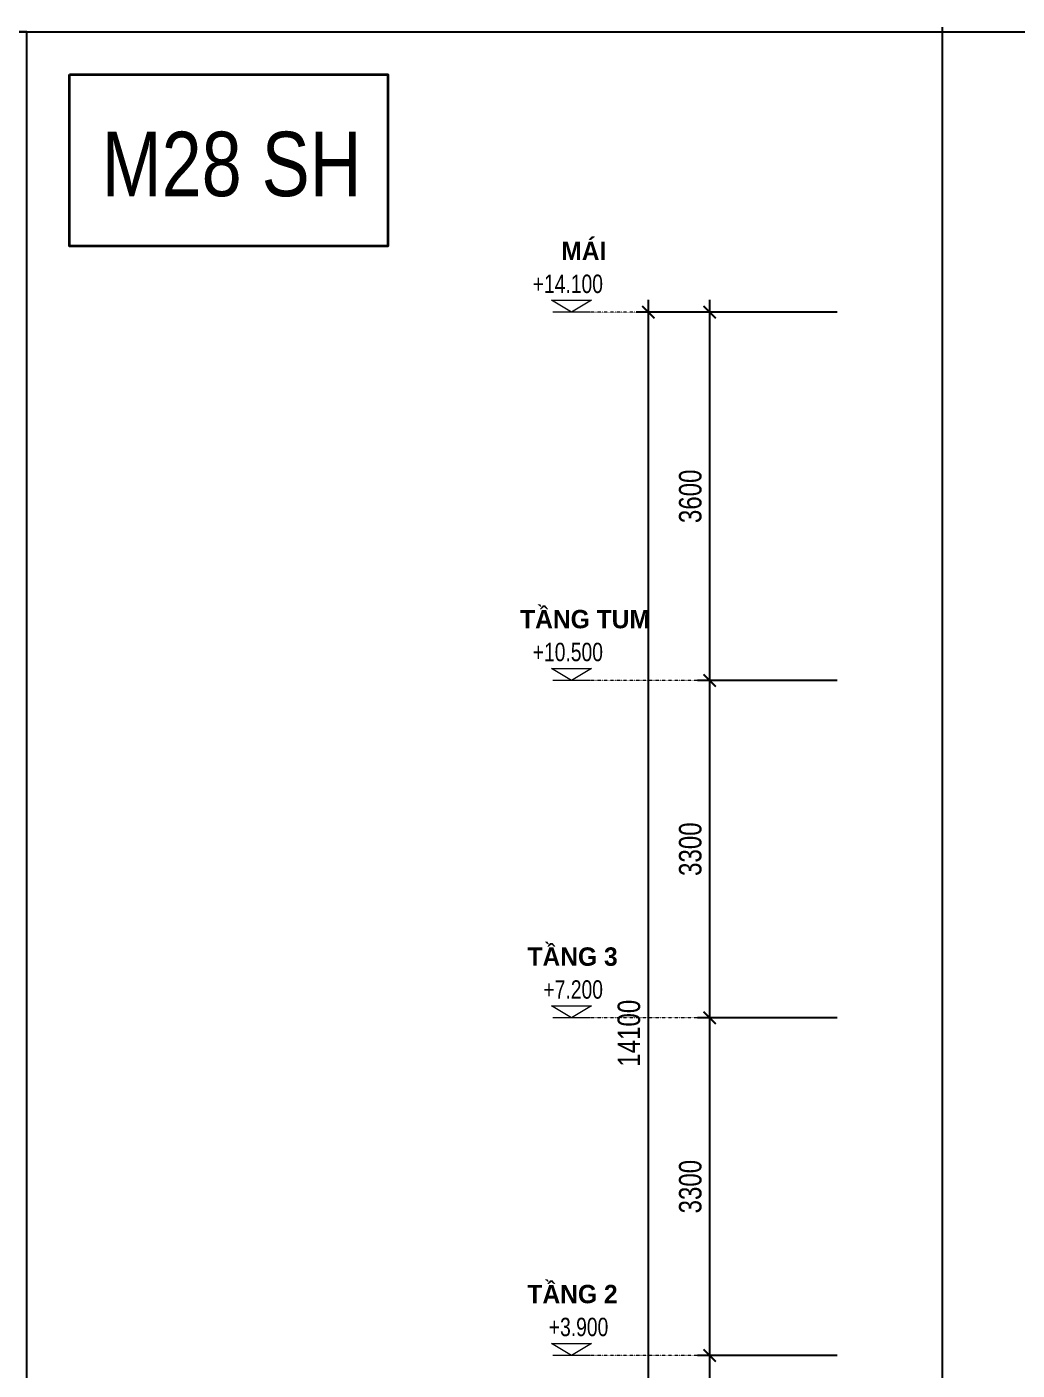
# Model space of a CAD drawing. Header units: millimetres. Extents: x -127141 to 682685, y -1234500 to 49778.
# Drawn here: x 498697 to 508384, y -275585 to -262450 of the extents above; entities that cross this region are included whole.
import ezdxf
from ezdxf.enums import TextEntityAlignment as Align

# ---------------------------------------------------------------- set-up
doc = ezdxf.new("R2010")
doc.units = ezdxf.units.MM
doc.header["$MEASUREMENT"] = 0
for name, pattern in [('CENTER', [3, 1.5, -0.5, 0.5, -0.5]), ('DASHDOT2', [0.5, 0.25, -0.125, 0, -0.125]), ('HIDDEN', [0.75, 0.5, -0.25])]:
    doc.linetypes.add(name, pattern=pattern)
for name, color, linetype, lineweight in [('-CENTER', 143, 'CENTER', 13), ('-DIM', 9, 'Continuous', 13), ('-KH', 143, 'Continuous', 13), ('-LINE1', 7, 'Continuous', 18), ('-TEXT', 7, 'Continuous', 15), ('-WALL', 4, 'Continuous', 35), ('A-NET THAY', 125, 'Continuous', 18)]:
    doc.layers.add(name, color=color, linetype=linetype, lineweight=lineweight)
doc.layers.add('-RANH GIOI LO DAT', color=12, linetype='Continuous')
doc.layers.add('LUOI GIONG', color=160, linetype='Continuous', plot=False)
doc.styles.add('1', font='arial.ttf')
doc.styles.add('AVANH', font='', dxfattribs={"width": 0.8})
doc.styles.add('SVN_AVO', font='')
doc.styles.get('AVANH').set_extended_font_data('.VnAvantH')
doc.styles.get('SVN_AVO').set_extended_font_data('SVN-Avo', bold=True)
doc.dimstyles.new('C_100A3', dxfattribs={"dimscale": 100, "dimtxt": 2.2, "dimasz": 1.199999999999999, "dimexe": 1.199999999999999, "dimexo": 0, "dimgap": 0.75, "dimtad": 1, "dimdec": 0, "dimzin": 0, "dimdsep": 46, "dimtxsty": 'AVANH', "dimblk": 'ARCHTICK', "dimcen": 0, "dimdle": 1.199999999999999, "dimclrd": 256, "dimclre": 256, "dimclrt": 7, "dimadec": 0, "dimazin": 0, "dimtfac": 0.0001, "dimtdec": 0, "dimtix": 1, "dimtmove": 2, "dimatfit": 3, "dimfxl": 1.8, "dimtolj": 1, "dimtzin": 0, "dimarcsym": 0})

# ---------------------------------------------------------------- blocks, each defined once
blk = doc.blocks.new('_ArchTick')
at = {"color": 0, "linetype": 'ByBlock', "const_width": 0.15}
blk.add_lwpolyline([(-0.5, -0.5), (0.5, 0.5)], dxfattribs=at)
blk = doc.blocks.new('*D1566')
at = {"layer": '-DIM', "lineweight": -2, "transparency": 16777216}
for p, q in [((505376.3832883639, -275560.8014388417), (505376.3832883639, -272020.8014388417)), ((506622.8159117906, -272140.8014388417), (505256.3832883639, -272140.8014388417)), ((506622.8159117906, -275440.8014388417), (505256.3832883639, -275440.8014388417))]:
    blk.add_line(p, q, dxfattribs=at)
at = {"layer": 'Defpoints', "color": 0, "transparency": 16777216}
for p in [(505376.3832883639, -272140.8014388417), (506622.8159117906, -272140.8014388417), (506622.8159117906, -275440.8014388417)]:
    blk.add_point(p, dxfattribs=at)
at = {"layer": '-DIM', "lineweight": -2, "transparency": 16777216, "xscale": 119.9999999999999, "yscale": 119.9999999999999, "zscale": 119.9999999999999}
for p, rotation in [((505376.3832883639, -272140.8014388417), 90), ((505376.3832883639, -275440.8014388417), 270)]:
    blk.add_blockref('_ArchTick', p, dxfattribs=dict(at, rotation=rotation))
at = {"layer": '-DIM', "color": 7, "transparency": 16777216, "insert": (505187.6027199566, -273790.8014388419), "char_height": 220, "attachment_point": 5, "rotation": 90, "style": 'AVANH'}
blk.add_mtext('\\A1;3300', dxfattribs=at)
blk = doc.blocks.new('*D1567')
at = {"layer": '-DIM', "lineweight": -2, "transparency": 16777216}
for p, q in [((505376.3832883637, -279460.8014388417), (505376.3832883637, -275320.8014388417)), ((506622.8159117906, -275440.8014388417), (505256.3832883637, -275440.8014388417)), ((506622.8159117906, -279340.8014388417), (505256.3832883637, -279340.8014388417))]:
    blk.add_line(p, q, dxfattribs=at)
at = {"layer": 'Defpoints', "color": 0, "transparency": 16777216}
for p in [(505376.3832883637, -275440.8014388417), (506622.8159117906, -275440.8014388417), (506622.8159117906, -279340.8014388417)]:
    blk.add_point(p, dxfattribs=at)
at = {"layer": '-DIM', "lineweight": -2, "transparency": 16777216, "xscale": 119.9999999999999, "yscale": 119.9999999999999, "zscale": 119.9999999999999}
for p, rotation in [((505376.3832883637, -275440.8014388417), 90), ((505376.3832883637, -279340.8014388417), 270)]:
    blk.add_blockref('_ArchTick', p, dxfattribs=dict(at, rotation=rotation))
at = {"layer": '-DIM', "color": 7, "transparency": 16777216, "insert": (505187.6027199564, -277390.8014388419), "char_height": 220, "attachment_point": 5, "rotation": 90, "style": 'AVANH'}
blk.add_mtext('\\A1;3900', dxfattribs=at)
blk = doc.blocks.new('*D1568')
at = {"layer": '-DIM', "lineweight": -2, "transparency": 16777216}
for p, q in [((505376.3832883637, -272260.8014388417), (505376.3832883637, -268720.6475884535)), ((506622.8159117906, -268840.6475884535), (505256.3832883637, -268840.6475884535)), ((506622.8159117906, -272140.8014388417), (505256.3832883637, -272140.8014388417))]:
    blk.add_line(p, q, dxfattribs=at)
at = {"layer": 'Defpoints', "color": 0, "transparency": 16777216}
for p in [(505376.3832883637, -268840.6475884535), (506622.8159117906, -268840.6475884535), (506622.8159117906, -272140.8014388417)]:
    blk.add_point(p, dxfattribs=at)
at = {"layer": '-DIM', "lineweight": -2, "transparency": 16777216, "xscale": 119.9999999999999, "yscale": 119.9999999999999, "zscale": 119.9999999999999}
for p, rotation in [((505376.3832883637, -268840.6475884535), 90), ((505376.3832883637, -272140.8014388417), 270)]:
    blk.add_blockref('_ArchTick', p, dxfattribs=dict(at, rotation=rotation))
at = {"layer": '-DIM', "color": 7, "transparency": 16777216, "insert": (505187.6027199564, -270490.7245136477), "char_height": 220, "attachment_point": 5, "rotation": 90, "style": 'AVANH'}
blk.add_mtext('\\A1;3300', dxfattribs=at)
blk = doc.blocks.new('*D1569')
at = {"layer": '-DIM', "lineweight": -2, "transparency": 16777216}
for p, q in [((505376.3832883635, -268960.6475884535), (505376.3832883635, -265120.6538776812)), ((506622.8159117906, -265240.6538776812), (505256.3832883635, -265240.6538776812)), ((506622.8159117906, -268840.6475884535), (505256.3832883635, -268840.6475884535))]:
    blk.add_line(p, q, dxfattribs=at)
at = {"layer": 'Defpoints', "color": 0, "transparency": 16777216}
for p in [(505376.3832883635, -265240.6538776812), (506622.8159117906, -265240.6538776812), (506622.8159117906, -268840.6475884535)]:
    blk.add_point(p, dxfattribs=at)
at = {"layer": '-DIM', "lineweight": -2, "transparency": 16777216, "xscale": 119.9999999999999, "yscale": 119.9999999999999, "zscale": 119.9999999999999}
for p, rotation in [((505376.3832883635, -265240.6538776812), 90), ((505376.3832883635, -268840.6475884535), 270)]:
    blk.add_blockref('_ArchTick', p, dxfattribs=dict(at, rotation=rotation))
at = {"layer": '-DIM', "color": 7, "transparency": 16777216, "insert": (505187.6027199562, -267040.6507330675), "char_height": 220, "attachment_point": 5, "rotation": 90, "style": 'AVANH'}
blk.add_mtext('\\A1;3600', dxfattribs=at)
blk = doc.blocks.new('*D1571')
at = {"layer": '-DIM', "lineweight": -2, "transparency": 16777216}
for p, q in [((504776.3832883635, -265120.6538776812), (504776.3832883635, -279460.8014388417)), ((506622.8159117906, -265240.6538776812), (504656.3832883635, -265240.6538776812)), ((506622.8159117906, -279340.8014388417), (504656.3832883635, -279340.8014388417))]:
    blk.add_line(p, q, dxfattribs=at)
at = {"layer": 'Defpoints', "color": 0, "transparency": 16777216}
for p in [(506622.8159117906, -265240.6538776812), (504776.3832883635, -279340.8014388417), (506622.8159117906, -279340.8014388417)]:
    blk.add_point(p, dxfattribs=at)
at = {"layer": '-DIM', "lineweight": -2, "transparency": 16777216, "xscale": 119.9999999999999, "yscale": 119.9999999999999, "zscale": 119.9999999999999}
for p, rotation in [((504776.3832883635, -265240.6538776812), 90), ((504776.3832883635, -279340.8014388417), 270)]:
    blk.add_blockref('_ArchTick', p, dxfattribs=dict(at, rotation=rotation))
at = {"layer": '-DIM', "color": 7, "transparency": 16777216, "insert": (504587.6027199562, -272290.7276582616), "char_height": 220, "attachment_point": 5, "rotation": 90, "style": 'AVANH'}
blk.add_mtext('\\A1;14100', dxfattribs=at)
blk = doc.blocks.new('BB')
at = {"layer": 'A-NET THAY', "color": 2, "true_color": 0xf1eb1f}
blk.add_lwpolyline([(0, 33264.00000355073), (47040.00000502128, 33264.00000355073), (47040.00000502128, 0), (0, 0)], close=True, dxfattribs=at)
blk = doc.blocks.new('kt1a')
at = {"layer": 'Defpoints', "color": 2}
blk.add_lwpolyline([(0, -22275), (31500, -22275), (31500, 0), (0, 0)], close=True, dxfattribs=at)

msp = doc.modelspace()

# ---------------------------------------------------------------- linework, layer by layer
at = {"layer": '-CENTER', "linetype": 'DASHDOT2', "ltscale": 6}
for p, q in [((506622.8191810972, -265240.6600507533), (503841.4658588542, -265240.6292274449)), ((506622.8159117904, -268840.6600507426), (503841.4625895475, -268840.6292274341)), ((506622.8159117904, -272140.8014388416), (504025.5114207159, -272140.8014388416)), ((506622.8159117904, -275440.8014388416), (504025.5114207159, -275440.8014388416))]:
    msp.add_line(p, q, dxfattribs=at)
at = {"layer": '-KH'}
for p, q in [((504209.6147090984, -265240.6307777652), (503841.5170467614, -265240.6307777652)), ((504209.585375744, -268840.6467019372), (503841.4877134071, -268840.6467019372)), ((504209.5602518843, -272140.8014388416), (503841.4625895473, -272140.8014388416)), ((504209.5602518843, -275440.8014388416), (503841.4625895473, -275440.8014388416))]:
    msp.add_line(p, q, dxfattribs=at)
for points in [[(503830.3526130464, -265122.8125959469), (504220.7791428133, -265122.8125959471), (504025.5658779297, -265240.6307777652)], [(503830.3232796921, -268722.8285201188), (504220.7498094589, -268722.8285201188), (504025.5365445755, -268840.6467019372)], [(503830.2981558324, -272022.9832570233), (504220.7246855992, -272022.9832570235), (504025.5114207157, -272140.8014388416)], [(503830.2981558324, -275322.9832570233), (504220.7246855992, -275322.9832570236), (504025.5114207157, -275440.8014388416)]]:
    msp.add_lwpolyline(points, close=True, dxfattribs=at)
for points in [[(504025.5658779297, -265240.6307777652), (504025.5658779297, -265122.8125959471), (503830.3526130464, -265122.8125959469), (504025.5658779297, -265240.6307777652)], [(504025.5365445755, -268840.6467019372), (504025.5365445755, -268722.8285201188), (503830.3232796921, -268722.8285201188), (504025.5365445755, -268840.6467019372)], [(504025.5114207157, -272140.8014388416), (504025.5114207157, -272022.9832570235), (503830.2981558324, -272022.9832570233), (504025.5114207157, -272140.8014388416)], [(504025.5114207157, -275440.8014388416), (504025.5114207157, -275322.9832570236), (503830.2981558324, -275322.9832570233), (504025.5114207157, -275440.8014388416)]]:
    msp.add_solid(points, dxfattribs=at)
at = {"layer": '-RANH GIOI LO DAT', "linetype": 'HIDDEN', "ltscale": 10}
msp.add_lwpolyline([(507655.0650452272, -284244.5949009201), (507655.0650452272, -262449.9936635669)], dxfattribs=at)
at = {"layer": '-WALL'}
msp.add_lwpolyline([(499113.1439593357, -262915.6834642069), (502227.5236498074, -262915.6834642069), (502227.5236498074, -264593.7388605992), (499113.1439593357, -264593.7388605992)], close=True, dxfattribs=at)
at = {"layer": 'Defpoints'}
msp.add_lwpolyline([(530197.4602017347, -284774.9999999999), (498697.4602017348, -284774.9999999999), (498697.4602017348, -262499.9999999998), (530197.4602017347, -262499.9999999998)], close=True, dxfattribs=at)
at = {"layer": 'LUOI GIONG'}
msp.add_lwpolyline([(485697.4602017346, -262499.9999999999), (535697.4602017346, -262499.9999999999), (535697.4602017346, -287499.9999999999), (485697.4602017346, -287499.9999999999)], close=True, dxfattribs=at)

# ---------------------------------------------------------------- block references
at = {"layer": '-LINE1'}
msp.add_blockref('kt1a', (467197.4602017348, -262499.9999999999), dxfattribs=at)
at = {"layer": 'A-NET THAY', "color": 2, "true_color": 0xf1eb1f, "xscale": 0.669642857071377, "yscale": 0.669642857071377, "zscale": 0.669642857071377}
msp.add_blockref('BB', (498697.4602017348, -284774.9999999999), dxfattribs=at)

# ---------------------------------------------------------------- texts
at = {"layer": '-TEXT', "color": 4, "style": '1', "width": 0.8}
msp.add_text('M28 SH', height=630, dxfattribs=at).set_placement((500700.8826548388, -264294.6451590421), align=Align.BOTTOM_CENTER)
at = {"layer": '-TEXT', "style": 'SVN_AVO'}
for s, p in [('MÁI', (504145.6357418819, -264730.7824675586)), ('TẦNG TUM', (504156.9084574371, -268330.7983917304)), ('TẦNG 3', (504035.1541288898, -271630.9531286351)), ('TẦNG 2', (504034.6782531464, -274930.9531286351))]:
    msp.add_text(s, height=180, dxfattribs=at).set_placement(p, align=Align.CENTER)
at = {"layer": '-TEXT', "style": '1', "width": 0.75}
for s, p in [('+14.100', (503645.7233699233, -265052.5976021183)), ('+10.500', (503645.6940365689, -268652.61352629)), ('+7.200', (503750.5563615496, -271952.7682631946)), (' +3.900', (503750.5563615496, -275252.7682631947))]:
    msp.add_text(s, height=180, dxfattribs=at).set_placement(p)

# ---------------------------------------------------------------- dimensions: what is measured, and where the dimension line sits
at = {"layer": '-DIM'}
for base, p1, p2, picture, middle in [((504776.3832883635, -279340.8014388417), (506622.8159117904, -265240.6538776811), (506622.8159117904, -279340.8014388416), '*D1571', (504587.6027199562, -272290.7276582616)), ((505376.3832883635, -265240.6538776812), (506622.8159117904, -268840.6475884534), (506622.8159117904, -265240.6538776811), '*D1569', (505187.6027199562, -267040.6507330675)), ((505376.3832883637, -268840.6475884535), (506622.8159117904, -272140.8014388416), (506622.8159117904, -268840.6475884534), '*D1568', (505187.6027199564, -270490.7245136477)), ((505376.3832883639, -272140.8014388417), (506622.8159117904, -275440.8014388416), (506622.8159117904, -272140.8014388416), '*D1566', (505187.6027199566, -273790.8014388419)), ((505376.3832883637, -275440.8014388417), (506622.8159117904, -279340.8014388416), (506622.8159117904, -275440.8014388416), '*D1567', (505187.6027199564, -277390.8014388419))]:
    dim = msp.add_linear_dim(base=base, p1=p1, p2=p2, angle=90, dimstyle='C_100A3', dxfattribs=at)
    dim.commit()
    dim.dimension.update_dxf_attribs({"geometry": picture, "text_midpoint": middle})

doc.saveas('drawing.dxf')
